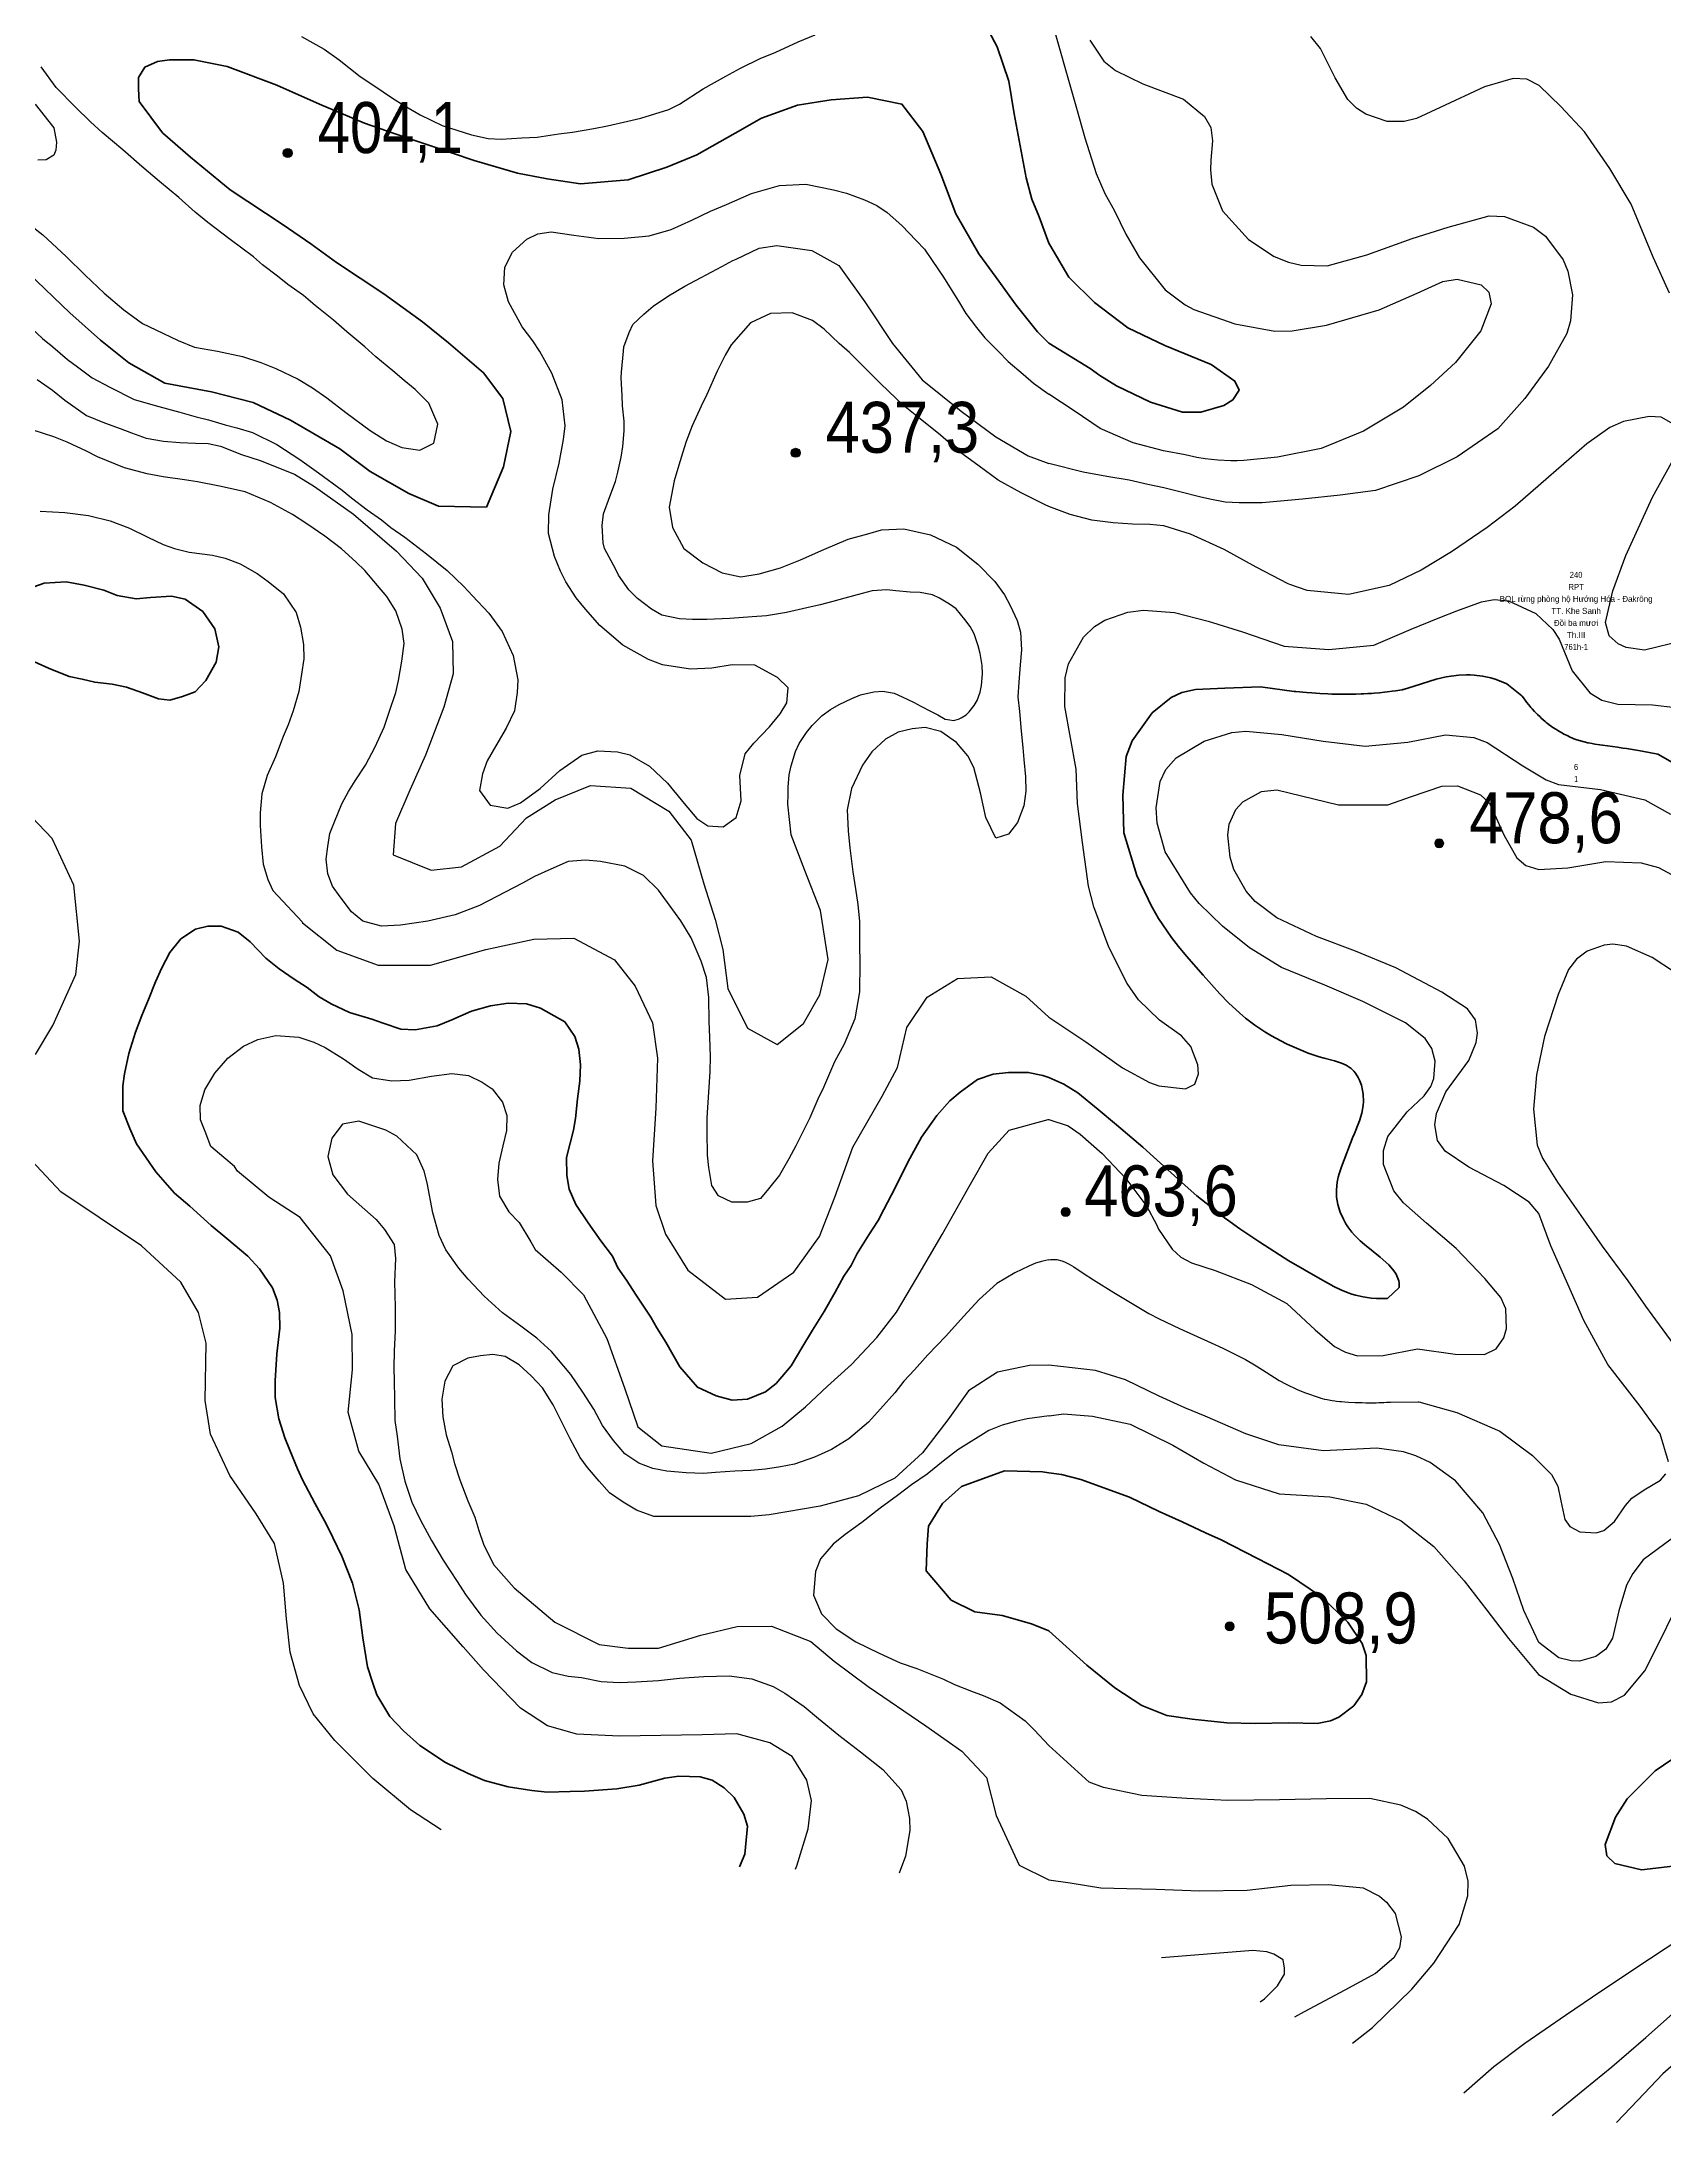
# Model space of a CAD drawing. Header units: metres. Extents: x 549268 to 556659, y 1838059 to 1844558.
# Drawn here: x 553664 to 554205, y 1838324 to 1839018 of the extents above; entities that cross this region are included whole.
import ezdxf
from ezdxf.enums import TextEntityAlignment as Align

# ---------------------------------------------------------------- set-up
doc = ezdxf.new("R2010")
doc.units = ezdxf.units.M
doc.header["$LTSCALE"] = 0.8
for name, color, linetype, lineweight in [('1', 7, 'Continuous', 25), ('2', 7, 'Continuous', 53), ('5', 7, 'Continuous', 13)]:
    doc.layers.add(name, color=color, linetype=linetype, lineweight=lineweight)
doc.layers.add('15', color=7, linetype='Continuous')

msp = doc.modelspace()

# ---------------------------------------------------------------- hatches: boundary and pattern name
at = {"layer": '5'}
for points in [[(553747.74, 1838980.48, 1), (553744.74, 1838980.48, 1)], [(553917.04, 1838880.6, 1), (553914.04, 1838880.6, 1)], [(554131.58, 1838750.49, 1), (554128.58, 1838750.49, 1)], [(554007.04, 1838627.64, 1), (554004.04, 1838627.64, 1)], [(554061.77, 1838489.57, 1), (554058.77, 1838489.57, 1)]]:
    msp.add_hatch(color=256, dxfattribs=at).paths.add_polyline_path(points)

# ---------------------------------------------------------------- linework, layer by layer
at = {"layer": '1'}
for points in [[(554000, 1839027.72), (554009.12, 1838995.46), (554012, 1838985.57), (554015.71, 1838973.62), (554018.59, 1838967.03), (554021.88, 1838961.26), (554025.59, 1838953.44), (554030.12, 1838945.61), (554038.76, 1838934.9), (554045.35, 1838929.95), (554048.25, 1838928.39), (554061.95, 1838923.63), (554075.32, 1838921.15), (554081.07, 1838921.25), (554092.51, 1838923.12), (554110.06, 1838928.22), (554122.76, 1838933.78), (554131.33, 1838937.66), (554136.13, 1838938.42), (554144.1, 1838936.56), (554146.67, 1838934.16), (554147.38, 1838930.25), (554143.94, 1838921.24), (554135.52, 1838910.73), (554127.14, 1838902.98), (554118.21, 1838895.79), (554104.85, 1838887.84), (554090.77, 1838881.99), (554076.21, 1838879.19), (554065, 1838878.03), (554062.75, 1838877.92), (554060.61, 1838877.9), (554056.34, 1838878.11), (554052.08, 1838878.59), (554049.25, 1838879.05), (554045.35, 1838879.89), (554038.15, 1838881.23), (554028.07, 1838883.9), (554017.06, 1838888.74), (554008.41, 1838894.61), (554000, 1838900.12)], [(553750.78, 1839019.31), (553758.4, 1839015.08), (553763.34, 1839011.59), (553770.33, 1839005.99), (553774.95, 1839002.98), (553781.14, 1838998.72), (553785.05, 1838996.29), (553790.33, 1838993.23), (553797.75, 1838989.63), (553807.46, 1838986.53), (553813.05, 1838985.33), (553817.36, 1838985.15), (553824.21, 1838985.52), (553829.38, 1838985.83), (553836.55, 1838986.88), (553841.18, 1838987.39), (553848.31, 1838988.69), (553852.77, 1838989.57), (553859.62, 1838991.11), (553863.94, 1838992.1), (553873.25, 1838994.95), (553876.82, 1838996.77), (553884.7, 1839001.93), (553892.3, 1839006.15), (553897.21, 1839008.78), (553903.76, 1839011.97), (553908.98, 1839014.1), (553916.41, 1839017.52), (553922.01, 1839019.83)], [(554013.62, 1839018.08), (554018.28, 1839011.15), (554022.2, 1839007.95), (554031.27, 1839003.6), (554044.85, 1838998.45), (554051.89, 1838992.7), (554053.94, 1838988.97), (554054.52, 1838984.51), (554053.98, 1838978.15), (554053.8, 1838974.92), (554054.28, 1838970.09), (554057.83, 1838961.23), (554066.56, 1838951.71), (554075.12, 1838946.04), (554079.84, 1838944.1), (554084.06, 1838943.08), (554092.71, 1838942.86), (554105.96, 1838946.56), (554121.08, 1838951.97), (554133.1, 1838955.82), (554146.73, 1838959.57), (554151.85, 1838959.36), (554161.56, 1838955.77), (554165.48, 1838952.75), (554171.36, 1838944.88), (554172.94, 1838941.15), (554174.52, 1838933.24), (554173.87, 1838924.57), (554172.66, 1838920.41), (554166.56, 1838909.44), (554158.67, 1838898.75), (554149.68, 1838888.59), (554136.11, 1838879.23), (554123.33, 1838872.96), (554108.8, 1838868.09), (554097.09, 1838866.52), (554084.52, 1838865.13), (554071.08, 1838863.93), (554063.35, 1838863.93), (554058.72, 1838864.14), (554053.58, 1838865.17), (554050.18, 1838865.89), (554044.01, 1838867.54), (554038.25, 1838868.98), (554033, 1838870.01), (554026.73, 1838871.45), (554019.32, 1838872.69), (554011.4, 1838874.13), (554000, 1838877.01)], [(554206.84, 1838933.8), (554201.44, 1838945.75), (554194.06, 1838963.47), (554186.97, 1838975.37), (554178.51, 1838987.61), (554170.61, 1838995.97), (554163.37, 1839003.01), (554159.25, 1839005.08), (554154.72, 1839005.35), (554145.16, 1839002.54), (554130.41, 1838995.7), (554122.57, 1838992.04), (554118.39, 1838990.99), (554112.79, 1838991.03), (554105.62, 1838993.39), (554102.54, 1838995.45), (554099.68, 1838998.37), (554095.37, 1839005.51), (554090.53, 1839015.3), (554087.32, 1839019.33)], [(553703.43, 1838971.05), (553697.55, 1838975.99), (553691.22, 1838981.54), (553684.34, 1838987.28), (553680.43, 1838990.88), (553675.33, 1838995.91), (553669.02, 1839002.37), (553663.98, 1839009.23)], [(553662, 1838996.78), (553668.19, 1838988.91), (553669.14, 1838984.16), (553668.95, 1838981.5), (553668.19, 1838979.8), (553665.73, 1838978.28), (553662.89, 1838978.09)], [(553655.45, 1838960.3), (553664.55, 1838953.24), (553672.37, 1838946.04), (553678.64, 1838939.84), (553685.03, 1838933.78), (553691.62, 1838928.26), (553697.84, 1838923.74), (553702.24, 1838921.63), (553709.66, 1838918.02), (553715.11, 1838915.76), (553722.79, 1838914.52), (553731.18, 1838912.72), (553737.26, 1838910.66), (553742.28, 1838908.74), (553749.7, 1838905.13), (553754.44, 1838902.27), (553759.23, 1838898.9), (553765.62, 1838894.01), (553773.7, 1838888.01), (553779.15, 1838884.58), (553784.2, 1838882.4), (553790.28, 1838881.51), (553794.96, 1838883.85), (553796.23, 1838890.1), (553793.24, 1838897.18), (553788.7, 1838901.75), (553784.99, 1838904.73), (553781.25, 1838907.96), (553775.55, 1838912.53), (553771.93, 1838915.9), (553765.91, 1838920.96), (553761.46, 1838924.77), (553755.32, 1838929.68), (553751.44, 1838933.03), (553746.22, 1838936.74), (553742.8, 1838939.49), (553737.83, 1838943.23), (553734.81, 1838945.89), (553727.02, 1838951.67), (553719.63, 1838957.35), (553715.35, 1838960.79), (553709.87, 1838965.64), (553703.43, 1838971.05)], [(553818.29, 1838936.62), (553818.55, 1838942.5), (553821.12, 1838947.46), (553825.98, 1838951.77), (553829.55, 1838953.59), (553834.03, 1838954.22), (553841.57, 1838953.1), (553849.88, 1838952.06), (553858.33, 1838952.08), (553866.7, 1838952.87), (553874.01, 1838954.98), (553880.95, 1838958.08), (553887.12, 1838961.1), (553892.46, 1838963.38), (553900.77, 1838967.03), (553910.11, 1838969.62), (553918.9, 1838970.07), (553928.21, 1838968.23), (553932.49, 1838967.14), (553938.46, 1838964.94), (553942.57, 1838963.05), (553946.08, 1838960.7), (553950.98, 1838956.3), (553955.69, 1838951.36), (553958.49, 1838948.41), (553961.11, 1838944.67), (553964.84, 1838939.1), (553970.2, 1838930.59), (553972.28, 1838927.04), (553975.79, 1838922.36), (553978.64, 1838918.9), (553983.18, 1838914.33), (553986.4, 1838911.04), (553991.42, 1838906.78), (553994.87, 1838903.78), (554000, 1838900.12)], [(553934.3, 1838798.78), (553937.14, 1838799.95), (553941.6, 1838801.01), (553944.64, 1838801.16), (553948.43, 1838800.53), (553951.05, 1838799.29), (553954.78, 1838797.5), (553957.31, 1838796.16), (553960.75, 1838794.44), (553962.89, 1838793.24), (553965.42, 1838791.9), (553966.89, 1838791.58), (553968.14, 1838791.43), (553969.82, 1838791.81), (553970.72, 1838792.29), (553972.42, 1838793.33), (553973.36, 1838794.3), (553975.04, 1838796.39), (553976.01, 1838798.03), (553977.04, 1838800.81), (553977.46, 1838803.05), (553977.8, 1838806.91), (553977.68, 1838809.76), (553977.05, 1838813.7), (553976.38, 1838816.3), (553975.09, 1838820.26), (553973.77, 1838822.69), (553971.89, 1838825.06), (553969.02, 1838828.57), (553966.84, 1838830.14), (553963.47, 1838832.16), (553961.14, 1838833.33), (553957.06, 1838834.03), (553953.7, 1838834.14), (553948.97, 1838834.66), (553945.89, 1838834.9), (553941.05, 1838834.65), (553937.71, 1838833.71), (553931.97, 1838832.12), (553927.99, 1838831.02), (553923.71, 1838829.97), (553919.24, 1838828.91), (553912.54, 1838827.41), (553905.79, 1838826.28), (553901.05, 1838825.95), (553893.57, 1838825.41), (553885.88, 1838825.04), (553881.2, 1838825.01), (553876.78, 1838825.28), (553870.91, 1838826.55), (553867.46, 1838828.46), (553862.77, 1838832.04), (553859.96, 1838834.98), (553856.47, 1838839.85), (553855.59, 1838841.75), (553851.87, 1838848.7), (553851.36, 1838850.64), (553851.01, 1838856.43), (553851.54, 1838860.31), (553853.58, 1838866.07), (553855.51, 1838871.05), (553856.31, 1838874.2), (553857.39, 1838879.18), (553857.95, 1838882.68), (553858.34, 1838887.88), (553858.36, 1838891.13), (553857.8, 1838896.22), (553857.7, 1838899.74), (553857.43, 1838905.63), (553857.52, 1838907.45), (553858.17, 1838914.5), (553858.3, 1838915.94), (553860.07, 1838920.72), (553861.31, 1838923.34), (553864.93, 1838926.79), (553868.08, 1838929.43), (553873.13, 1838932.94), (553878.61, 1838936.12), (553882.21, 1838938.05), (553887.62, 1838940.94), (553890.96, 1838942.73), (553894.56, 1838944.66), (553895.76, 1838945.08), (553903.42, 1838948.82), (553909.26, 1838949.72), (553920.91, 1838948.02), (553929.92, 1838943.03), (553938.66, 1838930.96), (553947.79, 1838917), (553957.77, 1838904.89), (553970.73, 1838894.52), (553982.26, 1838885.93), (553993.01, 1838879.55), (554000, 1838877.01)], [(553660.98, 1838921.89), (553664.46, 1838918.64), (553667.88, 1838915.89), (553672.76, 1838911.75), (553676.16, 1838909.26), (553680.98, 1838905.63), (553686.91, 1838902.51), (553695.05, 1838898.33), (553703.24, 1838895.98), (553710.2, 1838894.15), (553715.71, 1838892.55), (553719.85, 1838891.57), (553725.36, 1838889.97), (553729.24, 1838888.96), (553734.5, 1838887.33), (553742.6, 1838883.41), (553750.3, 1838878.41), (553756.52, 1838873.89), (553764.31, 1838868.12), (553767.45, 1838865.6), (553772.7, 1838861.63), (553777.49, 1838858.25), (553780.63, 1838855.74), (553785.28, 1838852.48), (553792.53, 1838846.9), (553799.38, 1838841.41), (553804.91, 1838836.04), (553807.85, 1838832.98), (553813.3, 1838827.21), (553817.74, 1838821.07), (553821.36, 1838813.01), (553822.9, 1838804.99), (553822.72, 1838800.68), (553821.83, 1838794.6), (553819.08, 1838788.83), (553815.57, 1838782.98), (553812.73, 1838777.99), (553811.13, 1838773.65), (553810.18, 1838768.08), (553813.72, 1838763.14), (553819.54, 1838762.22), (553823.77, 1838763.99), (553830.4, 1838768.75), (553836.89, 1838774.8), (553844.26, 1838779.9), (553849.57, 1838781.26), (553856.11, 1838780.94), (553860.25, 1838779.97), (553866.78, 1838776.14), (553872.86, 1838770.56), (553878.42, 1838763.76), (553882.61, 1838758.76), (553886.26, 1838756.3), (553891.37, 1838755.96), (553895.72, 1838759.04), (553897.43, 1838764.69), (553896.9, 1838773.08), (553898.71, 1838780.3), (553901.56, 1838783.87), (553906.82, 1838789.26), (553910.37, 1838793.68), (553912.57, 1838797.31), (553913.06, 1838802.3), (553909.44, 1838805.68), (553901.96, 1838809.79), (553894.39, 1838810), (553887.63, 1838808.87), (553880.52, 1838808.47), (553871.13, 1838809.91), (553866.5, 1838811.74), (553857.91, 1838816.52), (553850.3, 1838823.09), (553845.53, 1838828.55), (553842.4, 1838832.24), (553838.95, 1838837.58), (553837.12, 1838841.15), (553835.16, 1838846.01), (553833.14, 1838853.72), (553833.23, 1838859.97), (553834.64, 1838868.45), (553836.67, 1838877.13), (553838.14, 1838885.09), (553838.68, 1838889.57), (553837.72, 1838898.31), (553834.27, 1838907.16), (553830.23, 1838914.39), (553827.89, 1838917.91), (553824.38, 1838922.59), (553819.82, 1838930.93), (553818.29, 1838936.62)], [(554000, 1838862.74), (553998.69, 1838863.23), (553990.7, 1838867.3), (553983.08, 1838871.53), (553976.72, 1838876.16), (553970.21, 1838880.91), (553963.88, 1838886.45), (553957.03, 1838891.94), (553951.47, 1838896.4), (553943.91, 1838903.63), (553941, 1838906.43), (553938.2, 1838909.38), (553933.53, 1838914.06), (553930.07, 1838917.06), (553925, 1838921.84), (553921.17, 1838924.67), (553914.38, 1838927.3), (553907.13, 1838927.02), (553900.44, 1838923.95), (553894.1, 1838916.61), (553892.01, 1838913.13), (553889.35, 1838907.77), (553885.92, 1838899.98), (553884, 1838896.12), (553881.08, 1838889.56), (553879.05, 1838884.39), (553877.79, 1838880.48), (553876.27, 1838875.37), (553875.04, 1838871.21), (553873.4, 1838862.44), (553874.54, 1838855.67), (553878.3, 1838848.68), (553884.55, 1838843.9), (553891.03, 1838840.58), (553897.28, 1838839.32), (553903.42, 1838840.26), (553910.47, 1838842.33), (553917.21, 1838844.9), (553924.9, 1838848.35), (553933.09, 1838851.85), (553939.66, 1838853.61), (553944.2, 1838854.89), (553951.57, 1838855.31), (553960.51, 1838853.31), (553969.15, 1838849.19), (553976.29, 1838843.47), (553981.99, 1838837.73), (553985.21, 1838833.27), (553987.04, 1838829.7), (553989.4, 1838824.76), (553990.48, 1838820.84), (553990.88, 1838814.9), (553990.39, 1838809.91), (553989.98, 1838804.14), (553989.6, 1838799.29), (553990.14, 1838794.4), (553990.74, 1838787.84), (553991.33, 1838782.44), (553991.64, 1838778.44), (553992.15, 1838772.65), (553992.29, 1838767.85), (553991.65, 1838762.97), (553989.54, 1838757.4), (553986.45, 1838753.55), (553982.31, 1838752.18), (553978.94, 1838759.1), (553977.12, 1838767.35), (553974.91, 1838775.69), (553972.91, 1838779.63), (553969.18, 1838784.03), (553963.95, 1838787.75), (553958.73, 1838789.12), (553954.36, 1838788.64), (553949.68, 1838787.48), (553945.51, 1838785.2), (553940.91, 1838780.92), (553937.88, 1838776.55), (553934.18, 1838768.73), (553932.75, 1838761.68), (553933, 1838754.69), (553933.62, 1838749.03), (553934.64, 1838740.95), (553935.52, 1838735.33), (553936.23, 1838730.07), (553936.85, 1838724.42), (553936.82, 1838716.48), (553936.93, 1838710.77), (553936.83, 1838701.01), (553935.22, 1838691.99), (553931.73, 1838683.54), (553928.47, 1838677.72), (553924.87, 1838669.13), (553922.95, 1838665.27), (553920.26, 1838659), (553918.23, 1838655), (553915.57, 1838649.63), (553913.31, 1838645.35), (553910.13, 1838639.93), (553906.47, 1838635.37), (553903.84, 1838632.09), (553899.42, 1838630.95)], [(553662.71, 1838905.05), (553667.78, 1838901.44), (553671.92, 1838898.13), (553679.11, 1838893.07), (553685.1, 1838890.61), (553690.38, 1838888.72), (553694.18, 1838887.31), (553699.06, 1838885.51), (553704.77, 1838884.45), (553710.28, 1838884.01), (553715.5, 1838883.81), (553719.67, 1838883.75), (553723.81, 1838882.77), (553730.75, 1838880.03), (553737.08, 1838877.99), (553748.48, 1838873.53), (553755.19, 1838869.34), (553768.19, 1838860.21), (553782.43, 1838847.87), (553791.01, 1838838.78), (553797.05, 1838828.88), (553801.11, 1838817.7), (553801.42, 1838806.98), (553798.25, 1838795.88), (553792.1, 1838779.87), (553786.87, 1838768.19), (553782.12, 1838757.08), (553781.34, 1838746.6), (553794.07, 1838741.5), (553804.17, 1838742.62), (553816.97, 1838749.5), (553825.79, 1838758.94), (553835.34, 1838764.94), (553847.14, 1838769.77), (553860.64, 1838768.81), (553873.29, 1838761.22), (553880.72, 1838751.48), (553884.97, 1838736.97), (553888.76, 1838725.06), (553891.28, 1838715.11), (553892.9, 1838702.08), (553899.48, 1838688.89), (553909.42, 1838683.47), (553918.16, 1838690.44), (553923.62, 1838700.03), (553926.36, 1838711.79), (553923.85, 1838728.07), (553918.66, 1838741.42), (553914.1, 1838753.32), (553912.89, 1838763.49), (553913.02, 1838766.65), (553913.03, 1838769.23), (553913.34, 1838773.27), (553914.06, 1838776.31), (553915.45, 1838781.05), (553916.77, 1838783.77), (553919.14, 1838787.37), (553921.07, 1838789.78), (553924.43, 1838793.11), (553927.18, 1838795.03), (553930.05, 1838796.69), (553934.3, 1838798.78)], [(554208.24, 1838890.14), (554204.04, 1838892.5), (554200.09, 1838892.75), (554191.58, 1838891.06), (554186.92, 1838889.01), (554179.29, 1838883.64), (554166.57, 1838872.52), (554155.37, 1838862.83), (554146.09, 1838855.68), (554134.2, 1838847.63), (554124.13, 1838841.47), (554113.43, 1838836.42), (554099.86, 1838833.4), (554086.1, 1838834.67), (554080.3, 1838836.71), (554079.69, 1838836.97), (554069.08, 1838842.47), (554058.39, 1838848.35), (554047.18, 1838853.5), (554038.24, 1838856.26), (554033.62, 1838856.77), (554027.85, 1838856.83), (554021.37, 1838857.24), (554014.27, 1838858.17), (554007.07, 1838860.02), (554000, 1838862.74)], [(553899.42, 1838630.95), (553894.22, 1838630.9), (553889.83, 1838633.01), (553887.63, 1838636.41), (553886.58, 1838642.41), (553886.13, 1838646.52), (553886.05, 1838654.32), (553886.05, 1838659), (553886.55, 1838667.51), (553887.1, 1838674.33), (553887.19, 1838679.41), (553886.99, 1838685.89), (553886.68, 1838691.06), (553886.58, 1838699.11), (553885.84, 1838705.8), (553884.08, 1838711.19), (553880.74, 1838719.02), (553877.27, 1838724.62), (553874.64, 1838728.36), (553869.77, 1838734.85), (553864.8, 1838739.76), (553858.61, 1838742.85), (553850.5, 1838744.43), (553845.51, 1838744.92), (553839.71, 1838744.41), (553833.88, 1838741.82), (553828.43, 1838739.4), (553824.52, 1838737.15), (553810.12, 1838729.71), (553802.01, 1838726.61), (553792.87, 1838724.56), (553783.79, 1838723.17), (553777.45, 1838722.86), (553771.28, 1838724.52), (553767.43, 1838727.61), (553763.75, 1838732.67), (553761.16, 1838736.15), (553759.53, 1838740.27), (553759, 1838745.15), (553759.57, 1838749.37), (553760.26, 1838753.74), (553761.78, 1838757.68), (553764.24, 1838763.67), (553766.53, 1838767.7), (553768.73, 1838771.32), (553772.19, 1838776.51), (553775.42, 1838782.59), (553778.34, 1838789.16), (553780.09, 1838794.55), (553782.26, 1838800.77), (553783.12, 1838804.77), (553784.24, 1838811.14), (553785.02, 1838817.07), (553784.37, 1838821.81), (553782.26, 1838827.96), (553779.27, 1838832.7), (553776.13, 1838836.38), (553771.94, 1838841.38), (553768.89, 1838844.3), (553764.12, 1838848.59), (553758.59, 1838852.79), (553752.54, 1838856.94), (553747.77, 1838860.05), (553740.44, 1838864.06), (553731.99, 1838867.55), (553723.46, 1838869.47), (553716.15, 1838870.88), (553711.78, 1838871.56), (553704.64, 1838872.6), (553699.33, 1838873.58), (553691.83, 1838875.61), (553682.84, 1838879.3), (553679.13, 1838881.1), (553672.68, 1838884.17), (553668.2, 1838885.88), (553661.32, 1838888.12)], [(554211.26, 1838817.9), (554198.56, 1838814.89), (554192.47, 1838815.73), (554189.72, 1838816.9), (554186.7, 1838819.57), (554185.53, 1838824.03), (554188, 1838834.65), (554192.34, 1838846.4), (554201.19, 1838865.83), (554207.59, 1838877.46)], [(553663.63, 1838861.19), (553671.88, 1838860.67), (553679.79, 1838859.72), (553687.01, 1838857.91), (553693.52, 1838855.51), (553699.57, 1838852.53), (553704.65, 1838850.1), (553708.45, 1838848.7), (553713.39, 1838847.55), (553721.18, 1838846.46), (553725.32, 1838845.48), (553730.34, 1838843.57), (553736.02, 1838840.42), (553739.7, 1838837.7), (553744.84, 1838833.59), (553749.03, 1838827.42), (553750.48, 1838822.5), (553751.5, 1838816.76), (553751.64, 1838811.97), (553750.78, 1838806.8), (553749.97, 1838801.12), (553748.08, 1838794.67), (553746.39, 1838789.93), (553744.73, 1838786.11), (553742.1, 1838779.31), (553739.41, 1838773.03), (553737.6, 1838766.98), (553737, 1838760.67), (553737.08, 1838756.39), (553737.47, 1838749.28), (553737.98, 1838743.49), (553739.58, 1838738.46), (553741.29, 1838734.75), (553751.01, 1838724.34), (553751.18, 1838724.04), (553762.6, 1838714.91), (553776.37, 1838709.92), (553793.81, 1838709.92), (553812.26, 1838715.14), (553828.28, 1838718.51), (553841.62, 1838718.93), (553855.12, 1838711.62), (553862.09, 1838702.88), (553867.85, 1838690.66), (553869.51, 1838678.86), (553868.89, 1838662.22), (553867.85, 1838644.66), (553868.97, 1838629.81), (553872.14, 1838620.29), (553879.65, 1838608.26), (553892.18, 1838598.55), (553902.86, 1838599.21), (553914.97, 1838607.6), (553923.51, 1838619.48), (553928.58, 1838632.56), (553934.65, 1838649.27), (553944.4, 1838666.21), (553949.51, 1838675.76), (553952.6, 1838689.15), (553959.41, 1838699.24), (553969.47, 1838705.47), (553980.69, 1838706.01), (553992.33, 1838699.55), (554000, 1838692.6)], [(554000, 1838692.6), (554012.3, 1838684.31), (554024.56, 1838675.72), (554033.55, 1838670.81), (554036.64, 1838669.62), (554045.49, 1838668.69), (554048.61, 1838670.18), (554049.87, 1838673.69), (554049.65, 1838676.71), (554047.32, 1838682.73), (554044.21, 1838686.32), (554036.81, 1838691.5), (554029.87, 1838698.3), (554026.08, 1838703.79), (554019.97, 1838715.92), (554014.93, 1838729.36), (554013.2, 1838736.21), (554011.12, 1838750.77), (554009.56, 1838763.78), (554009.04, 1838775.22), (554005.24, 1838796.09), (554005.35, 1838805.62), (554006.45, 1838810.26), (554011.48, 1838819.17), (554015.2, 1838822.68), (554018.63, 1838824.85), (554026.31, 1838827.53), (554031.49, 1838828.19), (554041.89, 1838827.43), (554053.09, 1838824.46), (554064.56, 1838820.95), (554078.45, 1838816.18), (554093.28, 1838815.08), (554108.29, 1838816.49), (554120.75, 1838821.79), (554130.32, 1838825.75), (554135.97, 1838827.96), (554144.18, 1838830.97), (554148.38, 1838831.67), (554153.2, 1838831.24), (554162.27, 1838827.11), (554167.96, 1838821.74), (554170.04, 1838818.52), (554174.39, 1838807.96), (554180.34, 1838800.59), (554184.26, 1838798.19), (554189.6, 1838796.81), (554201.19, 1838796.59), (554208.84, 1838795.77)], [(554000, 1838658.41), (554006.35, 1838656.32), (554010.36, 1838653.54), (554017.76, 1838647.17), (554025.67, 1838638.84), (554032.65, 1838629.49), (554035.84, 1838623.42), (554036.56, 1838621.87), (554041.11, 1838615.21), (554043.95, 1838612.58), (554047.47, 1838610.67), (554055.38, 1838608.13), (554067.5, 1838603.48), (554079.24, 1838597.1), (554088.73, 1838588.32), (554095.16, 1838582.86), (554098.8, 1838580.91), (554102.82, 1838579.75), (554111.38, 1838579.77), (554122.82, 1838582.06), (554135.37, 1838580.26), (554145.17, 1838580.12), (554149.11, 1838582.06), (554151.67, 1838585.75), (554152.56, 1838588.85), (554152.33, 1838595.32), (554150.66, 1838599.11), (554145.32, 1838605.5), (554135.79, 1838615.49), (554125.88, 1838623.94), (554118.15, 1838630.69), (554114.96, 1838634.72), (554111.56, 1838643.51), (554111.52, 1838648.1), (554113.01, 1838652.84), (554119.36, 1838661.03), (554125.13, 1838666.39), (554127.32, 1838669.49), (554128.33, 1838672.12), (554128.74, 1838677.91), (554127.62, 1838682.06), (554125.38, 1838685.46), (554118.82, 1838690.63), (554104.65, 1838697.78), (554091.98, 1838703.21), (554077.48, 1838709.1), (554066.85, 1838715.6), (554057.82, 1838722.84), (554050.06, 1838730.41), (554047.23, 1838734.03), (554038.72, 1838747.59), (554036.01, 1838757.24), (554035.69, 1838762.33), (554037.1, 1838771.13), (554038.97, 1838775.04), (554042.43, 1838778.96), (554051.78, 1838784.5), (554060.95, 1838787.37), (554065.62, 1838787.89), (554077.64, 1838786.69), (554091.44, 1838784.56), (554105.39, 1838782.82), (554119.65, 1838784.2), (554132.2, 1838786.62), (554141.6, 1838785.7), (554146.04, 1838784.12), (554157.95, 1838776.26), (554165.7, 1838771.62), (554169.86, 1838770.08), (554183.89, 1838768.45), (554198.59, 1838764.92), (554207.25, 1838760.23)], [(554206.52, 1838544.39), (554203.77, 1838553.69), (554197.11, 1838562.96), (554186.28, 1838576.84), (554178.25, 1838591.53), (554172.97, 1838603.63), (554168.96, 1838612.56), (554167.28, 1838616.32), (554163.27, 1838627.15), (554160.13, 1838630.86), (554151.68, 1838636.44), (554139.94, 1838642.55), (554132.07, 1838647.86), (554129.52, 1838651.41), (554128.62, 1838656.65), (554129.17, 1838660.44), (554132.25, 1838667.63), (554139.98, 1838678.06), (554142.38, 1838684.11), (554142.81, 1838687.26), (554142.14, 1838691.63), (554139.51, 1838695.34), (554130.98, 1838700.83), (554115.65, 1838708.94), (554102.13, 1838714.56), (554089.19, 1838719.48), (554075.97, 1838725.63), (554068.72, 1838731.14), (554065.7, 1838734.51), (554061.62, 1838741.8), (554060.36, 1838745.9), (554059.61, 1838753.25), (554060.11, 1838756.85), (554062.27, 1838761.75), (554064.61, 1838764.35), (554070.83, 1838767.79), (554075.92, 1838768.32), (554096.53, 1838763.27), (554107.02, 1838763.27), (554113.01, 1838763.27), (554120.84, 1838766.08), (554130.93, 1838769.54), (554136.16, 1838769.67), (554143.89, 1838766.64), (554146.87, 1838763.88), (554151.72, 1838753.14), (554155.97, 1838745.65), (554159.02, 1838743.09), (554163.28, 1838741.75), (554172.99, 1838742.31), (554185.64, 1838744.47), (554197.42, 1838743.99), (554203.2, 1838742.46), (554213.3, 1838736.94)], [(553662.14, 1838680.13), (553667.94, 1838689.77), (553675.56, 1838706.82), (553676.8, 1838717.89), (553674.9, 1838736.53), (553667.71, 1838752.12), (553658.54, 1838761.68)], [(554212.7, 1838704.79), (554201.1, 1838712.4), (554192.54, 1838716.22), (554187.98, 1838716.85), (554185.04, 1838716.57), (554179.43, 1838714.52), (554175.9, 1838711.87), (554173.23, 1838708.38), (554169.7, 1838700.15), (554165.17, 1838686.08), (554162.55, 1838673.35), (554161.47, 1838661.91), (554162.79, 1838649.89), (554164.57, 1838645.57), (554169.58, 1838637.53), (554177.25, 1838626.5), (554184.37, 1838616.24), (554192.95, 1838604.64), (554198.83, 1838596.22), (554200.93, 1838593.36), (554208.29, 1838583.41)], [(553915.45, 1838408.68), (553915.92, 1838409.72), (553919.68, 1838422.14), (553920.81, 1838431.55), (553919.3, 1838438.32), (553914.41, 1838446.22), (553906.89, 1838450.74), (553895.99, 1838453.75), (553884.33, 1838453.38), (553856.78, 1838453), (553842.62, 1838453.66), (553832.79, 1838456.45), (553823.86, 1838462.33), (553811.52, 1838475.05), (553804.67, 1838482.75), (553793.57, 1838495.44), (553785.6, 1838508.47), (553781.69, 1838523.02), (553776.62, 1838536.91), (553769.93, 1838547.97), (553766.37, 1838560.97), (553767.8, 1838575.05), (553767.73, 1838586.84), (553764.71, 1838601.31), (553760.42, 1838612.99), (553750.36, 1838625.8), (553739.91, 1838632.57), (553729.43, 1838641.27), (553728.43, 1838642.77), (553720.57, 1838649.49), (553718.72, 1838654.49), (553717.13, 1838658.34), (553716.99, 1838663.13), (553718.62, 1838668.38), (553721.9, 1838673.94), (553726.3, 1838678.84), (553731.44, 1838682.92), (553736.27, 1838685.14), (553742.23, 1838686.44), (553749.96, 1838685.87), (553754.95, 1838684.21), (553758.66, 1838682.41), (553764.79, 1838678.66), (553769.72, 1838675.18), (553774.45, 1838672.32), (553780.93, 1838671.34), (553786.75, 1838671.59), (553794.14, 1838672.93), (553800.93, 1838673.81), (553806.46, 1838673.12), (553811, 1838670.89), (553814.36, 1838668.66), (553817.84, 1838664.23), (553819.23, 1838659.84), (553819.14, 1838654.76), (553817.88, 1838649.68), (553816.56, 1838643.95), (553816.13, 1838638.44), (553816.87, 1838632.94), (553819.91, 1838627.69), (553823.42, 1838624.17), (553827.3, 1838617.73), (553828.73, 1838615.12), (553837.32, 1838607.62), (553844.86, 1838600), (553852.63, 1838585.53), (553858.51, 1838569.09), (553862.96, 1838556.01), (553870.89, 1838549.67), (553887.37, 1838547.27), (553900.75, 1838550.52), (553911.04, 1838556.25), (553918.78, 1838562.75), (553926.13, 1838569.55), (553934.14, 1838576.79), (553942.65, 1838585.84), (553949.11, 1838594.31), (553955.95, 1838605.64), (553964.39, 1838620.15)], [(554000, 1838611.67), (553997.94, 1838611.24), (553995.5, 1838610.59), (553993.32, 1838609.59), (553988.61, 1838607.41), (553982.65, 1838603.76), (553976.74, 1838598.43), (553971.51, 1838592.79), (553965.6, 1838586.29), (553959.66, 1838580.05), (553955.15, 1838575), (553951.66, 1838571.24), (553948.58, 1838567.39), (553943.84, 1838562.06), (553939.78, 1838557.59), (553933.24, 1838552.06), (553927.53, 1838548.44), (553921.82, 1838545.99), (553915.2, 1838543.58), (553910.5, 1838542.67), (553905.5, 1838541.99), (553900.62, 1838541.45), (553895.32, 1838541.26), (553888.87, 1838540.81), (553884.87, 1838540.5), (553879, 1838540.76), (553872.58, 1838541.22), (553867.93, 1838542.14), (553863.31, 1838543.97), (553858.55, 1838547.08), (553854.82, 1838551.48), (553851.14, 1838556.53), (553848.21, 1838561.93), (553844.59, 1838567.64), (553840.57, 1838573.43), (553834.13, 1838581.17), (553829.23, 1838585.57), (553823.98, 1838589.54), (553817.77, 1838594.05), (553811.7, 1838599.62), (553806.4, 1838605.27), (553803.26, 1838608.96), (553798.96, 1838614.98), (553796.74, 1838619.81), (553794.61, 1838627.37), (553792.73, 1838637.3), (553791.65, 1838641.21), (553789.23, 1838646.66), (553782.56, 1838652.94), (553778.97, 1838654.88), (553769.93, 1838657.92), (553764.45, 1838656.92), (553760.94, 1838652.25), (553759.54, 1838646.12), (553761.24, 1838640.07), (553766.11, 1838633.59), (553771.87, 1838628.5), (553775.75, 1838625.16), (553778.46, 1838621.82), (553781.73, 1838616.85), (553782.13, 1838612.09), (553781.8, 1838604.39), (553782.08, 1838595.97), (553782.05, 1838588.04), (553781.75, 1838581.25), (553781.58, 1838575.77), (553781.69, 1838571.24), (553781.8, 1838565.53), (553781.96, 1838558.14), (553782.67, 1838552.89), (553783.63, 1838545.33), (553785.22, 1838537.97), (553787.55, 1838530.95), (553790.43, 1838524.9), (553794.16, 1838518.16), (553798, 1838511.57), (553802.68, 1838504.54), (553805.5, 1838500.18), (553810.54, 1838493.32), (553816.01, 1838487.3), (553822.51, 1838481.39), (553827.61, 1838477.53), (553834.34, 1838474.24), (553839.68, 1838473.01), (553844.15, 1838472.47), (553850.66, 1838471.23), (553856.68, 1838470.86), (553862.24, 1838471.08), (553869.86, 1838471.53), (553876.79, 1838472.29), (553884.92, 1838472.8), (553893.34, 1838473.07), (553900.98, 1838472.1), (553908.03, 1838469.49), (553911.91, 1838467.32), (553918.38, 1838462.84), (553923.11, 1838458.81), (553929.95, 1838453.32), (553937.19, 1838447.75), (553944.6, 1838441.81), (553950.67, 1838435.07)], [(553964.39, 1838620.15), (553973.36, 1838636.13), (553979.71, 1838647.23), (553986.78, 1838654.89), (553999.78, 1838658.45), (554000, 1838658.41)], [(553741.75, 1838517.16), (553735.71, 1838527.07), (553726.89, 1838539.83), (553720.43, 1838553.56), (553718.65, 1838564.82), (553719, 1838583.89), (553716.45, 1838594.18), (553710.57, 1838604.28), (553697.42, 1838616.38), (553683.34, 1838625.75), (553670.57, 1838634.37), (553660.78, 1838644.74)], [(554000, 1838611.67), (554000.55, 1838611.77), (554001.82, 1838611.84), (554002.66, 1838611.77), (554004.31, 1838611.37), (554005.12, 1838611.07), (554006.73, 1838610.29), (554008.31, 1838609.34), (554011.4, 1838607.26), (554014.85, 1838605), (554021.61, 1838600.86), (554029.36, 1838596.11), (554033.33, 1838593.83), (554036.68, 1838592.06), (554043.49, 1838588.77), (554054.09, 1838583.99), (554058.01, 1838582.26), (554058.22, 1838582.16), (554063.12, 1838579.73), (554065.53, 1838578.44), (554069.09, 1838576.39), (554072.39, 1838574.31), (554076.78, 1838571.54), (554079.03, 1838570.26), (554082.69, 1838568.49), (554085.2, 1838567.45), (554090.36, 1838565.68), (554090.62, 1838565.61), (554091.04, 1838565.51), (554091.87, 1838565.31), (554092.7, 1838565.13), (554093.26, 1838565.03), (554094.39, 1838564.84), (554095.24, 1838564.72), (554095.81, 1838564.65), (554096.94, 1838564.52), (554097.51, 1838564.47), (554098.66, 1838564.38), (554099.8, 1838564.3), (554102.09, 1838564.19), (554104.42, 1838564.12), (554105.58, 1838564.09), (554107.32, 1838564.08), (554109.06, 1838564.09), (554109.93, 1838564.11), (554111.67, 1838564.18), (554112.55, 1838564.22), (554113.86, 1838564.31), (554123.09, 1838564.4), (554123.3, 1838564.38), (554136.01, 1838560.77), (554150.32, 1838554.62), (554161.19, 1838546.51), (554167.53, 1838540.15), (554169.59, 1838536.23), (554170.6, 1838531.41), (554171.99, 1838525.21), (554173.63, 1838522.83), (554176.98, 1838521.05), (554182.46, 1838520.75), (554184.97, 1838521.53), (554188.49, 1838524.49), (554192.18, 1838529.82), (554194.36, 1838532.29), (554198.44, 1838535.03)], [(554000, 1838576.54), (553993.55, 1838576.52), (553982.88, 1838574.27), (553973.17, 1838568.08), (553966.32, 1838558.34), (553957.85, 1838547.35), (553948.57, 1838538.92), (553936.54, 1838533), (553923.69, 1838529.63), (553906.75, 1838526.69), (553900.59, 1838526.2), (553868.26, 1838526.19), (553862.44, 1838528.28), (553857.99, 1838530.91), (553853.49, 1838534.05), (553850.07, 1838537.96), (553846.19, 1838542.47), (553843.74, 1838545.84), (553840.32, 1838552.09), (553837.31, 1838558.26), (553834.66, 1838563.42), (553831.18, 1838569.02), (553827.36, 1838573.02), (553823.32, 1838576.73), (553818.73, 1838579.47), (553814.62, 1838580.19), (553810.51, 1838579.74), (553806.31, 1838578.89), (553801.26, 1838576.38), (553798.58, 1838571.28), (553797.54, 1838565.31), (553797.94, 1838559.38), (553798.99, 1838553.39), (553800.78, 1838547.74), (553801.86, 1838543.83), (553803.62, 1838538.43), (553806.21, 1838531.44), (553808.63, 1838525.99), (553809.91, 1838521.45), (553811.45, 1838516.94), (553814.84, 1838510.14), (553821.69, 1838502.44), (553835.3, 1838490.91), (553850.07, 1838483.48), (553859.73, 1838482.3), (553869.86, 1838482.3), (553883.89, 1838486.62), (553896.07, 1838489.56), (553907.52, 1838489.6), (553920.6, 1838484.53), (553928.37, 1838477.99), (553939.71, 1838469.56), (553958.97, 1838456.37), (553971, 1838448.01), (553979.2, 1838439.23), (553982.38, 1838426.55), (553990.03, 1838409.95), (554000, 1838405.07)], [(554185.6, 1838481.91), (554182.36, 1838479.51), (554176.91, 1838477.99), (554174.05, 1838478.02), (554169.94, 1838479.12), (554163.35, 1838484.23), (554158.35, 1838494.82), (554154.64, 1838505.54), (554150.22, 1838516.85), (554144.66, 1838527.37), (554135.53, 1838538.06), (554127.07, 1838544.21), (554122.35, 1838546.43), (554118.13, 1838547.75), (554109.35, 1838548.93), (554091.47, 1838548.09), (554076.66, 1838550.01), (554065.59, 1838553.66), (554052.12, 1838559.57), (554045.32, 1838562.35), (554036.75, 1838566.24), (554025.51, 1838571.75), (554015.51, 1838574.82), (554000, 1838576.54)], [(554000.08, 1838559.75), (553992.75, 1838558.74), (553988.87, 1838557.84), (553984.39, 1838556.65), (553979.92, 1838554.86), (553969.64, 1838548.4), (553964.73, 1838544.61), (553959.36, 1838540.25), (553954.17, 1838536.69), (553949.48, 1838533.19), (553943.72, 1838528.91), (553937.61, 1838524.21), (553932.07, 1838520.22), (553928.02, 1838516.92), (553923.87, 1838512.04), (553922.13, 1838507.82), (553921.44, 1838499.95), (553924.2, 1838493.76), (553929.04, 1838488.7), (553935.63, 1838484.36), (553943.44, 1838480.67), (553950.43, 1838477.41), (553955.96, 1838475.55), (553964.8, 1838471.98), (553968.51, 1838470.18), (553974.21, 1838467.95), (553978.01, 1838466.54), (553983.74, 1838464.06), (553992.06, 1838458.09), (553995.14, 1838454.92), (553999.99, 1838449.86), (554000, 1838449.85)], [(554000, 1838559.73), (554000.08, 1838559.75), (554004.8, 1838560.39), (554014.46, 1838559.64), (554027.02, 1838556.94), (554041.32, 1838549.92), (554051.63, 1838543.94), (554062.18, 1838538.4), (554076.79, 1838533.67), (554093.66, 1838532.71), (554105.77, 1838530.24), (554117.37, 1838524.75), (554128.25, 1838516.16), (554138.38, 1838504.73), (554145.94, 1838495), (554153.18, 1838485.51), (554163.24, 1838473.51), (554173.97, 1838466.94), (554183.15, 1838464.13), (554187.56, 1838464.42), (554191.86, 1838466.65), (554198.62, 1838474.73), (554203.93, 1838485.32), (554209.98, 1838497.61)], [(554198.44, 1838535.03), (554203.84, 1838538.29), (554205.66, 1838540.37)], [(554207.39, 1838518.56), (554198.11, 1838511.73), (554194.6, 1838507.23), (554192.56, 1838503.34), (554189.98, 1838494.74), (554187.85, 1838485.64), (554185.6, 1838481.91)], [(553797.34, 1838421.81), (553787.2, 1838428.47), (553774.59, 1838438.87), (553761.9, 1838451.56), (553754.74, 1838460.46), (553750.18, 1838469.82), (553747.01, 1838480.92), (553745.77, 1838492.06), (553744.8, 1838503.94), (553741.75, 1838517.16)], [(554059.64, 1838431.52), (554045.97, 1838432.2), (554031, 1838433.16), (554018.16, 1838435.83), (554013.44, 1838437.7), (553999.99, 1838449.86)], [(553950.67, 1838435.07), (553952.38, 1838431.36), (553953.55, 1838425.51), (553953.6, 1838421.49), (553952.19, 1838413.02), (553950.04, 1838407.33)], [(554101.16, 1838350.65), (554107.85, 1838355.95), (554120.96, 1838368.66), (554128.32, 1838377.37), (554136.7, 1838390.2), (554139.66, 1838399.73), (554139.76, 1838404.62), (554138.55, 1838409.7), (554133.04, 1838418.89), (554126.16, 1838425.36), (554122.19, 1838427.84), (554117.35, 1838429.95), (554106.99, 1838432.16), (554092.48, 1838432.11), (554076.88, 1838431.8), (554059.64, 1838431.52)], [(554000, 1838405.07), (554007.08, 1838404.11), (554017.29, 1838402.38), (554025.96, 1838402.17), (554035.78, 1838402.01), (554050.16, 1838401.44), (554066.04, 1838401.69), (554080.65, 1838403.3), (554093.16, 1838403.56), (554104.7, 1838402.4), (554110.17, 1838399.65), (554112.54, 1838397.62), (554115.37, 1838393.84), (554117.44, 1838386.15), (554116.82, 1838382.4), (554114.94, 1838379.11), (554108.86, 1838373.94), (554098.63, 1838368.32), (554085.1, 1838361.12), (554081.85, 1838359.29)], [(554070.35, 1838364.43), (554071.84, 1838365.42), (554076.15, 1838369.75), (554078.5, 1838373.68), (554078.5, 1838375.65), (554078.11, 1838378.4), (554074.97, 1838380.37), (554072.62, 1838381.16), (554067.91, 1838381.55), (554037.55, 1838379.09)], [(554210.63, 1838385.51), (554200.18, 1838378.66), (554184.28, 1838368.17), (554172.23, 1838359.94), (554158.61, 1838350.55), (554148.33, 1838342.79), (554138.34, 1838334.02)], [(554167.72, 1838326.57), (554168.83, 1838327.49), (554178.62, 1838335.49), (554187.64, 1838342.76), (554199.01, 1838352.52), (554209.83, 1838362.23), (554212.15, 1838364.08), (554222.34, 1838370.91), (554234.53, 1838377.49), (554243.61, 1838379.92), (554248.36, 1838380.23), (554258.68, 1838378.32), (554263.17, 1838375.78), (554266.9, 1838372), (554268.85, 1838368.98), (554271.39, 1838362.27), (554272.36, 1838348.34), (554273.67, 1838337.4), (554275, 1838334.01)], [(554257.83, 1838333.5), (554257.43, 1838335.4), (554256.5, 1838347.07), (554254.14, 1838356.66), (554251.44, 1838360.39), (554247.59, 1838362.69), (554244.55, 1838363.51), (554238.2, 1838363.51), (554234.1, 1838362.34), (554226.73, 1838358.23), (554216.43, 1838350.76), (554204.6, 1838340.44), (554196.27, 1838331.63), (554189.18, 1838324.28)]]:
    msp.add_lwpolyline(points, dxfattribs=at)
at = {"layer": '2'}
for points in [[(554000, 1838950.49), (553996.77, 1838959.24), (553994.31, 1838965.09), (553992.42, 1838972.27), (553988.36, 1838993.57), (553986.62, 1839004.47), (553982.71, 1839015.85), (553976.25, 1839027.99)], [(553796.53, 1838862.82), (553812.43, 1838862.47), (553818.16, 1838875.97), (553820.55, 1838887.69), (553817.92, 1838898.68), (553811.5, 1838907.3), (553799.82, 1838917.28), (553791.12, 1838924.25), (553778.27, 1838933.57), (553762.49, 1838943.97), (553753.87, 1838950.24), (553744.7, 1838956.62), (553727.02, 1838968.23), (553713.83, 1838979.1), (553704.47, 1838987.22), (553696.69, 1838997.68), (553696.5, 1839001.87), (553696.5, 1839005.69), (553698.59, 1839009.11), (553702.77, 1839011.02), (553706.76, 1839011.59), (553714.93, 1839011.59), (553725.98, 1839009.35), (553742.53, 1839003.08), (553756.8, 1838996.74), (553771.78, 1838990.47), (553781.68, 1838986.99), (553793.94, 1838982.89), (553808.41, 1838977.98), (553822.8, 1838973.76), (553832.7, 1838971.86), (553843.8, 1838970.28), (553859.7, 1838971.52), (553872.62, 1838975.77), (553882.56, 1838979.87), (553895.33, 1838987.11), (553904.11, 1838992.13), (553916.14, 1838996.47), (553927.39, 1838998.25), (553939.46, 1838999.06), (553950.99, 1838996.81), (553957.99, 1838987.72), (553963.99, 1838973.41), (553968.98, 1838960.22), (553976.57, 1838946.95), (553982.42, 1838939.02), (553989.03, 1838929.76), (553996.2, 1838920.89), (554000, 1838917.09)], [(554000, 1838950.49), (554000.29, 1838949.95), (554006.62, 1838939.16), (554015.16, 1838930.66), (554026.23, 1838922.3), (554038.58, 1838916.33), (554054.08, 1838910.01), (554061.98, 1838904.53), (554063.4, 1838901.52), (554061.34, 1838898.24), (554058.29, 1838896.4), (554050.61, 1838894.13), (554044.46, 1838894.1), (554033.89, 1838897.5), (554022.47, 1838902.89), (554017, 1838906.35), (554013.7, 1838908.73), (554000, 1838917.09)], [(553659.79, 1838940.49), (553673.6, 1838927.22), (553683.77, 1838918.13), (553693.25, 1838910.55), (553705.28, 1838903.78), (553720.75, 1838900.92), (553734.72, 1838897.36), (553747.17, 1838891.52), (553763.58, 1838881.89), (553773.75, 1838874.39), (553786.55, 1838867), (553796.53, 1838862.82)], [(553658.1, 1838834.7), (553664.98, 1838837.15), (553672.35, 1838837.57), (553678.31, 1838836.54), (553684.88, 1838834.79), (553689.36, 1838833.07), (553695.73, 1838831.95), (553700.49, 1838832.35), (553707.46, 1838832.85), (553712, 1838831.79), (553717.91, 1838827.76), (553721.93, 1838821.96), (553723.23, 1838815.99), (553722.37, 1838810.83), (553718.88, 1838804.72), (553715.4, 1838800.95), (553711.14, 1838799.44), (553706.86, 1838798.19), (553703.17, 1838798.57), (553697.75, 1838800.57), (553692.47, 1838802.46), (553687.67, 1838803.49), (553681.88, 1838804.15), (553677.74, 1838805.13), (553673.34, 1838806.08), (553666.41, 1838808.82), (553661.76, 1838810.91)], [(554000, 1838672.41), (554004.96, 1838670.21), (554009.66, 1838667.35), (554016.43, 1838661.8), (554022.56, 1838656.67), (554031.27, 1838649.25), (554040.75, 1838640.69), (554046.43, 1838635.57), (554049.33, 1838633.06), (554052.35, 1838630.55), (554058.55, 1838625.72), (554059.97, 1838624.69), (554060.38, 1838624.39), (554063.63, 1838622.07), (554070.24, 1838617.61), (554079.96, 1838611.41), (554090.36, 1838605.35), (554094.96, 1838602.81), (554097.3, 1838601.67), (554099.69, 1838600.68), (554100.91, 1838600.26), (554102.18, 1838599.88), (554104.77, 1838599.31), (554107.42, 1838598.96), (554109.22, 1838598.84), (554112.89, 1838598.84), (554116.7, 1838602.42), (554116.73, 1838602.65), (554116.74, 1838603.93), (554116.6, 1838604.75), (554116.01, 1838606.35), (554115.59, 1838607.12), (554114.53, 1838608.61), (554113.26, 1838610.02), (554110.38, 1838612.6), (554108.08, 1838614.45), (554105.17, 1838616.78), (554103.79, 1838617.97), (554101.87, 1838619.86), (554100.97, 1838620.89), (554099.61, 1838622.72), (554098.99, 1838623.7), (554098.14, 1838625.22), (554097.09, 1838627.62), (554096.32, 1838630.1), (554096.07, 1838631.35), (554095.9, 1838632.58), (554095.82, 1838635.04), (554096.06, 1838637.53), (554096.4, 1838639.2), (554096.7, 1838640.33), (554097.47, 1838642.63), (554101.44, 1838652.88), (554101.59, 1838653.23), (554103.54, 1838658.06), (554104.29, 1838660.54), (554104.76, 1838663.12), (554104.85, 1838664.45), (554104.75, 1838666.89), (554104.57, 1838668.11), (554104.14, 1838669.9), (554103.51, 1838671.61), (554103.12, 1838672.41), (554102.19, 1838673.89), (554101.65, 1838674.56), (554100.75, 1838675.44), (554099.78, 1838676.16), (554099.07, 1838676.57), (554097.57, 1838677.25), (554095.13, 1838678.02), (554091.71, 1838678.84), (554090.02, 1838679.28), (554086.35, 1838680.54), (554079.36, 1838683.61), (554078.94, 1838683.82), (554074.22, 1838686.34), (554071.92, 1838687.71), (554068.58, 1838689.92), (554065.55, 1838692.23), (554063.6, 1838693.86), (554059.89, 1838697.32), (554056.98, 1838700.33), (554051.37, 1838706.56), (554045.84, 1838712.86), (554043.18, 1838716.09), (554040.87, 1838719.13), (554039.39, 1838721.2), (554036.56, 1838725.45), (554034.52, 1838728.99), (554034.31, 1838729.37), (554029.33, 1838739.73), (554024.98, 1838753.99), (554024.57, 1838766.49), (554025.74, 1838779.4), (554027.71, 1838784.65), (554034.42, 1838793.96), (554040.72, 1838799.08), (554044.27, 1838800.76), (554048.89, 1838801.79), (554058.63, 1838802.2), (554070.46, 1838802.62)], [(554070.46, 1838802.62), (554081.76, 1838801.08), (554082, 1838801.06), (554082.24, 1838801.04), (554085.82, 1838800.74), (554087.61, 1838800.61), (554090.3, 1838800.42), (554092.99, 1838800.27), (554094.33, 1838800.22), (554096.7, 1838800.15), (554097.88, 1838800.14), (554099.65, 1838800.13), (554101.42, 1838800.16), (554102.31, 1838800.18), (554104.08, 1838800.24), (554104.96, 1838800.28), (554106.29, 1838800.36), (554107.57, 1838800.45), (554108.43, 1838800.51), (554110.13, 1838800.66), (554110.99, 1838800.75), (554112.69, 1838800.93), (554114.39, 1838801.15), (554115.52, 1838801.3), (554117.79, 1838801.65), (554117.97, 1838801.7), (554118.14, 1838801.75), (554121.76, 1838802.88), (554126.58, 1838804.43), (554129.03, 1838805.13), (554132.37, 1838805.91), (554134.06, 1838806.21), (554136.6, 1838806.52), (554139.14, 1838806.65), (554140.41, 1838806.64), (554141.79, 1838806.56), (554144.53, 1838806.2), (554147.25, 1838805.58), (554149.05, 1838805.03), (554152.65, 1838803.62), (554157.67, 1838799.64), (554157.81, 1838799.44), (554158.42, 1838798.6), (554158.73, 1838798.18), (554159.2, 1838797.56), (554159.93, 1838796.65), (554160.68, 1838795.75), (554161.07, 1838795.31), (554161.85, 1838794.44), (554162.25, 1838794.01), (554162.87, 1838793.39), (554163.7, 1838792.58), (554164.13, 1838792.18), (554164.78, 1838791.6), (554165.44, 1838791.03), (554165.78, 1838790.76), (554166.12, 1838790.49), (554166.8, 1838789.96), (554167.5, 1838789.45), (554167.98, 1838789.12), (554168.94, 1838788.49), (554169.67, 1838788.03), (554170.17, 1838787.73), (554171.18, 1838787.16), (554171.69, 1838786.89), (554172.74, 1838786.36), (554173.8, 1838785.86), (554174.53, 1838785.54), (554175.01, 1838785.34), (554176, 1838784.94), (554179.68, 1838784.01), (554179.87, 1838783.97), (554181.12, 1838783.72), (554181.96, 1838783.57), (554183.64, 1838783.29), (554184.49, 1838783.17), (554186.18, 1838782.92), (554189.56, 1838782.47), (554191.25, 1838782.23), (554192.56, 1838782.03), (554195.18, 1838781.6), (554197.79, 1838781.15), (554203.01, 1838780.18), (554211.79, 1838775.14)], [(554000, 1838672.41), (553997.9, 1838673.14), (553993.11, 1838674.17), (553986.48, 1838674.09), (553981.34, 1838673.53), (553976.2, 1838671.79), (553970.43, 1838667.51), (553966.97, 1838664.66), (553962.57, 1838659.75), (553957.51, 1838652.56), (553952.96, 1838644.26), (553948.7, 1838635.73), (553944.95, 1838628.42), (553943.01, 1838624.83), (553939.89, 1838620.06), (553936.03, 1838613.78), (553934, 1838609.79), (553931.66, 1838606.28), (553928.74, 1838600.88), (553925.02, 1838594.49), (553921.16, 1838588.21), (553917.64, 1838582.37), (553914.01, 1838576.37), (553909.07, 1838570.5), (553905.47, 1838567.76), (553899.5, 1838565.28), (553894.33, 1838564.97), (553889.1, 1838566.35), (553882.8, 1838569.29), (553876.98, 1838576.07), (553872.31, 1838584.27), (553869.31, 1838589.01), (553867.23, 1838592.55), (553862.38, 1838599.95), (553859.11, 1838604.92), (553856.31, 1838609.03), (553854.46, 1838612.86), (553850.64, 1838618.03), (553846.33, 1838624.06), (553842.28, 1838630.12), (553840.03, 1838635.2), (553839.27, 1838639.8), (553839.13, 1838645.77), (553840.42, 1838650.59), (553841.51, 1838654.87), (553842.11, 1838658.84), (553842.83, 1838665.29), (553843.61, 1838671.23), (553843.79, 1838676.71), (553843.22, 1838681.85), (553841.97, 1838686.14), (553838.58, 1838690.97), (553830.53, 1838695.54), (553825.82, 1838696.97), (553819.68, 1838697.21), (553813.8, 1838696.3), (553807.49, 1838694.57), (553800.92, 1838691.63), (553796.06, 1838689.67), (553788.66, 1838688.33), (553783.95, 1838688.59), (553778.02, 1838690.54), (553774.22, 1838691.94), (553766.83, 1838694.12), (553760.66, 1838696.95), (553756.75, 1838699.38), (553752.65, 1838702.44), (553748.31, 1838705.22), (553743.37, 1838708.7), (553738.95, 1838712.25), (553733.67, 1838717.65), (553729.68, 1838720.85), (553724, 1838722.83), (553719.57, 1838722.86), (553715.52, 1838721.89), (553710.55, 1838718.61), (553706.89, 1838714.05), (553704.2, 1838708.94), (553702.11, 1838704.29), (553699.76, 1838698.44), (553697.62, 1838693.13), (553695.5, 1838687.57), (553693.29, 1838680.43), (553691.83, 1838673.64), (553691.23, 1838669.67), (553691.2, 1838661.33), (553693.53, 1838655.48), (553695.78, 1838650.4), (553702.27, 1838640.98), (553708.51, 1838633.87), (553713.53, 1838629.61), (553720.74, 1838623.13), (553725.9, 1838618.76), (553732.91, 1838612.91), (553736.76, 1838608.65), (553741.09, 1838602.37), (553742.71, 1838598.26), (553743.42, 1838594.18), (553743.62, 1838588.87), (553742.61, 1838580.32), (553742.03, 1838571.42)], [(553742.03, 1838571.42), (553742, 1838565.83), (553743.3, 1838558.69), (553745.29, 1838552.41), (553746.92, 1838548.3), (553749.42, 1838542.08), (553751.13, 1838538.37), (553755.23, 1838530.64), (553759.13, 1838523.53), (553761.3, 1838519.22), (553764.2, 1838512.91), (553767.79, 1838503.95), (553770.06, 1838495.1), (553771.22, 1838485.75), (553772.81, 1838476.04), (553774.57, 1838470.65), (553775.91, 1838466.77), (553780.21, 1838459.58), (553784.77, 1838454.75), (553790.24, 1838449.89), (553798.79, 1838444.21), (553806.35, 1838440.49), (553811.8, 1838438.23), (553819.7, 1838436.11), (553827.63, 1838434.91), (553832.76, 1838434.3), (553840.41, 1838434.5), (553845.2, 1838434.64), (553855.9, 1838435.42), (553863.43, 1838436.64), (553871.88, 1838439), (553876.62, 1838439.65), (553883.66, 1838439.39), (553887.68, 1838438.27), (553891.73, 1838435.73), (553895.07, 1838432.59), (553898.29, 1838426.97), (553899.51, 1838422.94), (553898.59, 1838413.61), (553896.87, 1838409.41)], [(554000, 1838540.77), (553997.85, 1838541.04), (553985.12, 1838541.39), (553970.87, 1838536.2), (553964.49, 1838530.54), (553959.83, 1838522.91), (553959.34, 1838517.01), (553959.05, 1838508.01), (553967.44, 1838498.31), (553975.29, 1838494.37), (553984.37, 1838493.14), (553994.13, 1838490.41), (554000, 1838488.08)], [(554000, 1838540.77), (554004.19, 1838540.17), (554010.62, 1838538.49), (554026.89, 1838532.61), (554036.69, 1838527.81), (554044.45, 1838524.44), (554052.21, 1838520.76), (554057.45, 1838518.44), (554069.47, 1838512.19), (554079.88, 1838506.88), (554090.9, 1838499.39), (554099.68, 1838491), (554104.36, 1838483.88), (554105.77, 1838479.88), (554105.82, 1838471.08), (554104.3, 1838466.9), (554101.6, 1838463.08), (554096.67, 1838459.27), (554093.86, 1838458.08), (554089.35, 1838457.24), (554079.99, 1838457.39), (554068.71, 1838457.24), (554059.32, 1838457.44), (554047.68, 1838458.67), (554039.31, 1838459.89), (554030.94, 1838463.16), (554021.96, 1838469.08), (554012.57, 1838476.64), (554000, 1838488.08)], [(554213.19, 1838449.02), (554202.05, 1838441.44), (554192.76, 1838432.06), (554188.83, 1838425.93), (554185.38, 1838416.9), (554185.93, 1838413.1), (554188.62, 1838410.58), (554197.56, 1838408.44), (554209.89, 1838409.83)]]:
    msp.add_lwpolyline(points, dxfattribs=at)
at = {"layer": '5', "lineweight": 25}
for centre in [(553746.24, 1838980.48), (553915.54, 1838880.6)]:
    msp.add_circle(centre, 1.5, dxfattribs=at)
at = {"layer": '5'}
for centre in [(554130.08, 1838750.49), (554005.54, 1838627.64), (554060.27, 1838489.57)]:
    msp.add_circle(centre, 1.5, dxfattribs=at)

# ---------------------------------------------------------------- texts
at = {"layer": '15'}
for s, width, p in [('RPT', 0.95, (554175.73, 1838834.93)), ('240', 0.95, (554175.73, 1838838.93)), ('761h-1', 0.95, (554175.72, 1838814.93)), ('6', 0.95, (554175.73, 1838774.93)), ('1', 0.75, (554175.73, 1838770.93))]:
    msp.add_text(s, height=2, dxfattribs=dict(at, width=width)).set_placement(p, align=Align.CENTER)
for s, p in [('BQL rừng phòng hộ Hướng Hóa - Đakrông', (554175.73, 1838830.93)), ('TT. Khe Sanh', (554175.72, 1838826.93)), ('Đồi ba mươi', (554175.73, 1838822.93)), ('Th.III', (554175.73, 1838818.93))]:
    msp.add_text(s, height=2, dxfattribs=at).set_placement(p, align=Align.CENTER)
at = {"layer": '5'}
for s, width, p in [('404,1', 0.85, (553756.24, 1838980.48)), ('437,3', 0.9, (553925.54, 1838880.6)), ('478,6', 0.9, (554140.08, 1838750.49)), ('463,6', 0.9, (554011.75, 1838626.17)), ('508,9', 0.9, (554071.7, 1838483.85))]:
    msp.add_text(s, height=17, dxfattribs=dict(at, width=width)).set_placement(p)

doc.saveas('drawing.dxf')
